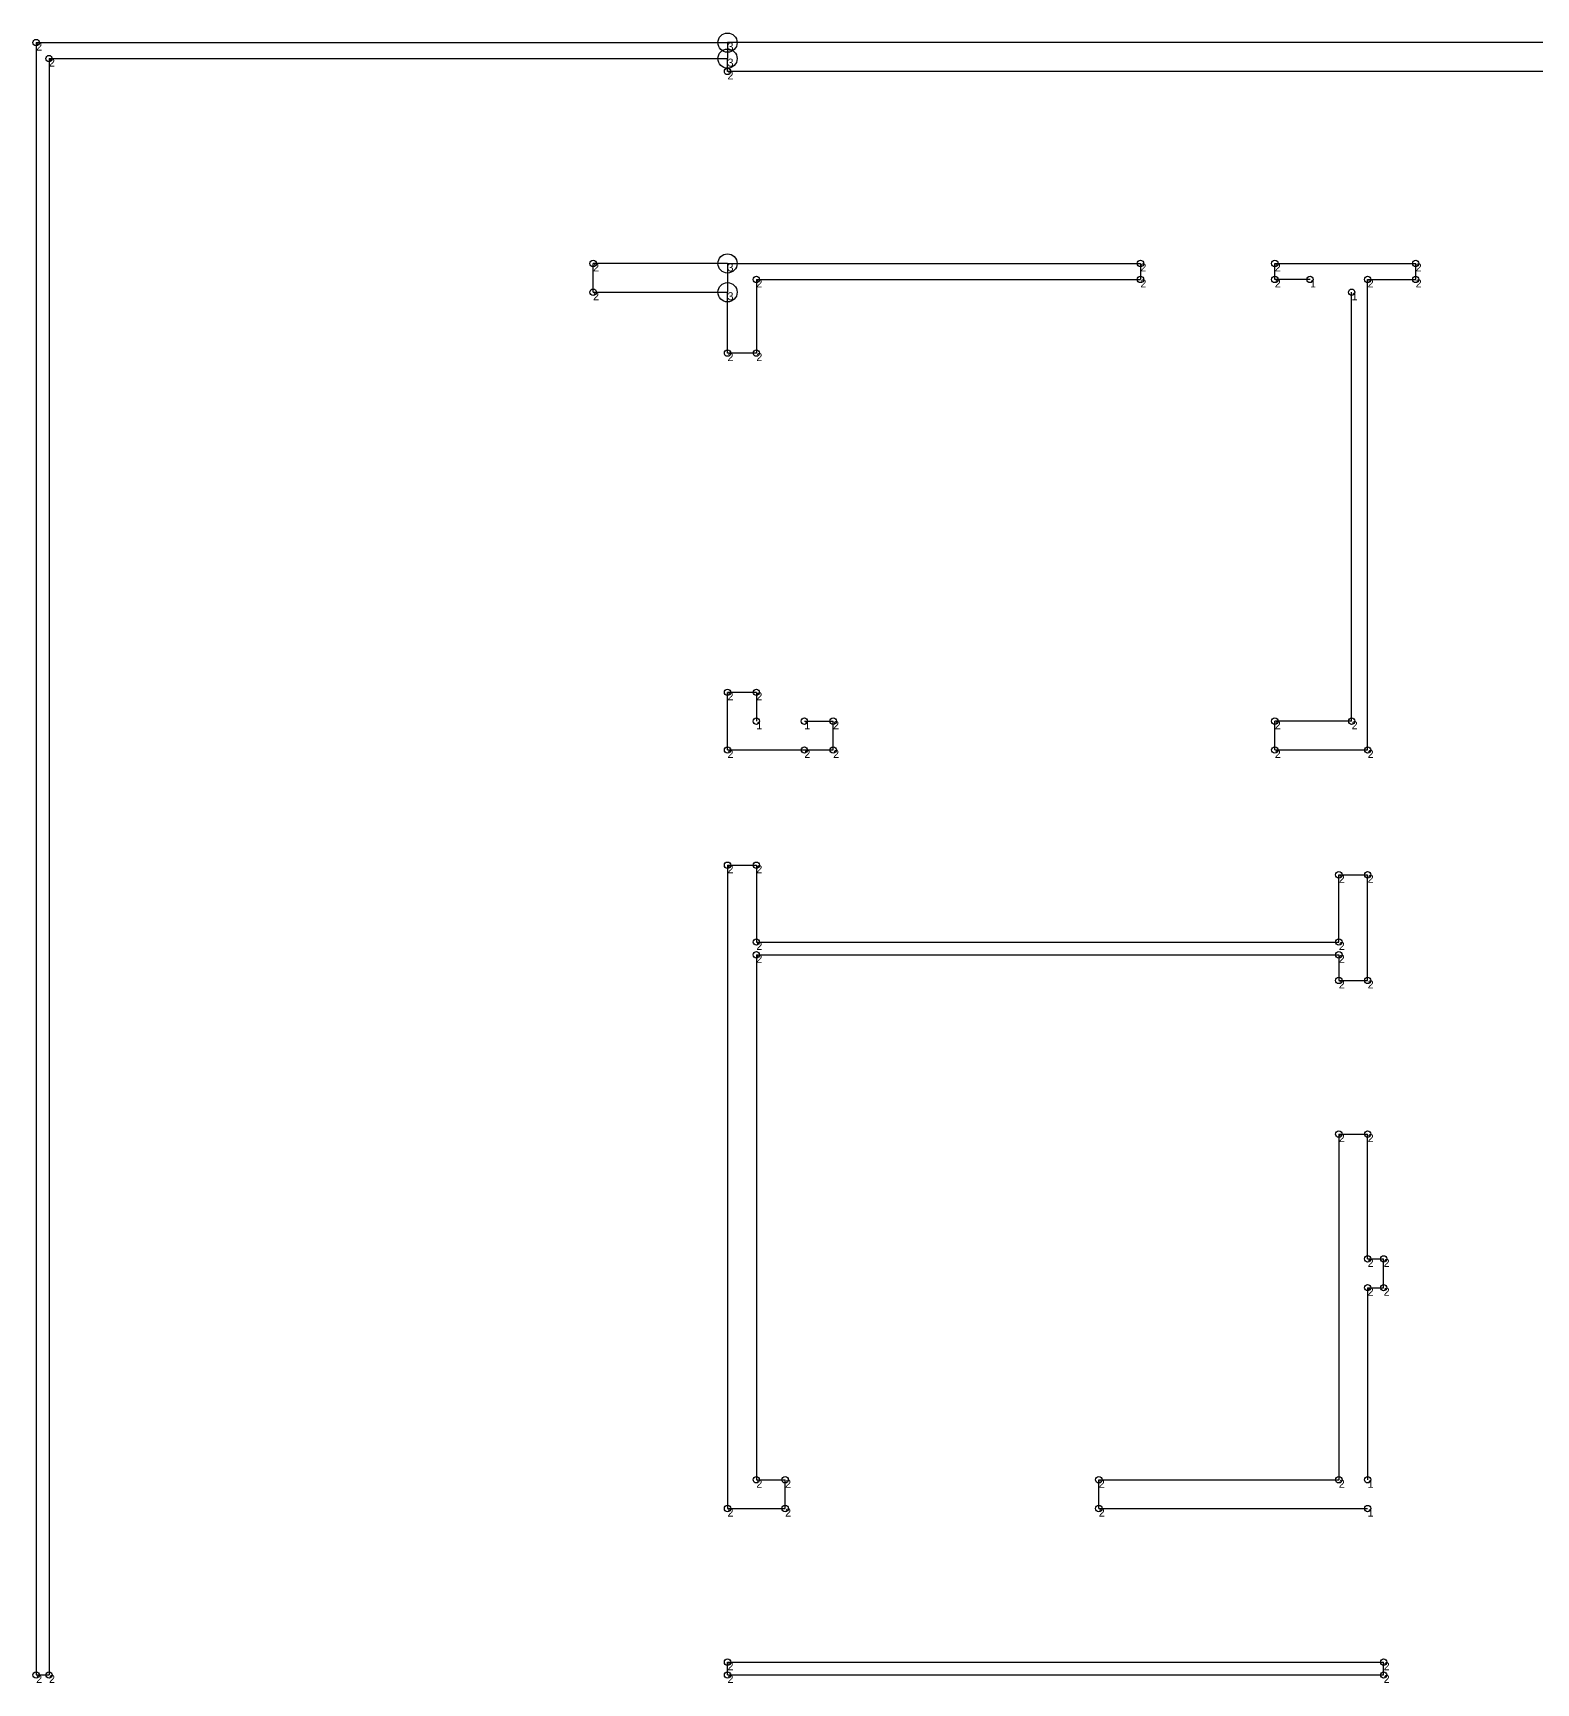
# Model space of a CAD drawing. Header units: metres. Extents: x 314797 to 316768, y 5902 to 6418.
# Drawn here: x 314797 to 315267, y 5902 to 6418 of the extents above; entities that cross this region are included whole.
import ezdxf

# ---------------------------------------------------------------- set-up
doc = ezdxf.new("R2010")
doc.units = ezdxf.units.M

msp = doc.modelspace()

# ---------------------------------------------------------------- linework, layer by layer
for p, q in [((314798, 6415), (314798, 5905)), ((314798, 6415), (315014, 6415)), ((315697, 6415), (315014, 6415)), ((315014, 6415), (315014, 6410)), ((314802, 6410), (314802, 5905)), ((314802, 6410), (315014, 6410)), ((315014, 6406), (315014, 6410)), ((315697, 6406), (315014, 6406)), ((315014, 6346), (314972, 6346)), ((314972, 6337), (314972, 6346)), ((315014, 6346), (315143, 6346)), ((315014, 6346), (315014, 6337)), ((315143, 6346), (315143, 6341)), ((315185, 6341), (315185, 6346)), ((315185, 6346), (315229, 6346)), ((315229, 6341), (315229, 6346)), ((315023, 6341), (315023, 6318)), ((315023, 6341), (315143, 6341)), ((315196, 6341), (315185, 6341)), ((315214, 6194), (315214, 6341)), ((315214, 6341), (315229, 6341)), ((314972, 6337), (315014, 6337)), ((315014, 6318), (315014, 6337)), ((315209, 6203), (315209, 6337)), ((315023, 6318), (315014, 6318)), ((315023, 6212), (315014, 6212)), ((315014, 6194), (315014, 6212)), ((315023, 6212), (315023, 6203)), ((315038, 6203), (315047, 6203)), ((315047, 6194), (315047, 6203)), ((315185, 6194), (315185, 6203)), ((315209, 6203), (315185, 6203)), ((315014, 6194), (315038, 6194)), ((315038, 6194), (315047, 6194)), ((315185, 6194), (315214, 6194)), ((315014, 6158), (315014, 5957)), ((315014, 6158), (315023, 6158)), ((315023, 6158), (315023, 6134)), ((315205, 6134), (315205, 6155)), ((315205, 6155), (315214, 6155)), ((315214, 6122), (315214, 6155)), ((315023, 6134), (315205, 6134)), ((315023, 6130), (315023, 5966)), ((315023, 6130), (315205, 6130)), ((315205, 6130), (315205, 6122)), ((315205, 6122), (315214, 6122)), ((315205, 6074), (315214, 6074)), ((315205, 6074), (315205, 5966)), ((315214, 6035), (315214, 6074)), ((315214, 6035), (315219, 6035)), ((315219, 6026), (315219, 6035)), ((315214, 6026), (315219, 6026)), ((315214, 6026), (315214, 5966)), ((315023, 5966), (315032, 5966)), ((315032, 5957), (315032, 5966)), ((315130, 5957), (315130, 5966)), ((315130, 5966), (315205, 5966)), ((315014, 5957), (315032, 5957)), ((315130, 5957), (315214, 5957)), ((315014, 5905), (315014, 5909)), ((315014, 5909), (315219, 5909)), ((315219, 5905), (315219, 5909)), ((314798, 5905), (314802, 5905)), ((315014, 5905), (315219, 5905))]:
    msp.add_line(p, q)
at = {"layer": 'debug', "color": 3}
for centre in [(315014, 6415), (315014, 6410), (315014, 6346), (315014, 6337)]:
    msp.add_circle(centre, 3, dxfattribs=at)
at = {"layer": 'debug', "color": 5}
for centre in [(314798, 6415), (314802, 6410), (315014, 6406), (314972, 6346), (315143, 6346), (315185, 6346), (315229, 6346), (315023, 6341), (315143, 6341), (315185, 6341), (315214, 6341), (315229, 6341), (314972, 6337), (315014, 6318), (315023, 6318), (315014, 6212), (315023, 6212), (315047, 6203), (315185, 6203), (315209, 6203), (315014, 6194), (315038, 6194), (315047, 6194), (315185, 6194), (315214, 6194), (315014, 6158), (315023, 6158), (315205, 6155), (315214, 6155), (315023, 6134), (315205, 6134), (315023, 6130), (315205, 6130), (315205, 6122), (315214, 6122), (315205, 6074), (315214, 6074), (315214, 6035), (315219, 6035), (315214, 6026), (315219, 6026), (315023, 5966), (315032, 5966), (315130, 5966), (315205, 5966), (315014, 5957), (315032, 5957), (315130, 5957), (315014, 5909), (315219, 5909), (314798, 5905), (314802, 5905), (315014, 5905), (315219, 5905)]:
    msp.add_circle(centre, 1, dxfattribs=at)
at = {"layer": 'debug', "color": 1}
for centre in [(315196, 6341), (315209, 6337), (315023, 6203), (315038, 6203), (315214, 5966), (315214, 5957)]:
    msp.add_circle(centre, 1, dxfattribs=at)

# ---------------------------------------------------------------- texts
at = {"layer": 'debug', "char_height": 2.5, "attachment_point": 1}
for s, insert in [('2', (314798, 6415)), ('3', (315014, 6415)), ('2', (314802, 6410)), ('3', (315014, 6410)), ('2', (315014, 6406)), ('2', (314972, 6346)), ('3', (315014, 6346)), ('2', (315143, 6346)), ('2', (315185, 6346)), ('2', (315229, 6346)), ('2', (315023, 6341)), ('2', (315143, 6341)), ('2', (315185, 6341)), ('1', (315196, 6341)), ('2', (315214, 6341)), ('2', (315229, 6341)), ('2', (314972, 6337)), ('3', (315014, 6337)), ('1', (315209, 6337)), ('2', (315014, 6318)), ('2', (315023, 6318)), ('2', (315014, 6212)), ('2', (315023, 6212)), ('1', (315023, 6203)), ('1', (315038, 6203)), ('2', (315047, 6203)), ('2', (315185, 6203)), ('2', (315209, 6203)), ('2', (315014, 6194)), ('2', (315038, 6194)), ('2', (315047, 6194)), ('2', (315185, 6194)), ('2', (315214, 6194)), ('2', (315014, 6158)), ('2', (315023, 6158)), ('2', (315205, 6155)), ('2', (315214, 6155)), ('2', (315023, 6134)), ('2', (315023, 6130)), ('2', (315205, 6134)), ('2', (315205, 6130)), ('2', (315205, 6122)), ('2', (315214, 6122)), ('2', (315205, 6074)), ('2', (315214, 6074)), ('2', (315214, 6035)), ('2', (315219, 6035)), ('2', (315214, 6026)), ('2', (315219, 6026)), ('2', (315023, 5966)), ('2', (315032, 5966)), ('2', (315130, 5966)), ('2', (315205, 5966)), ('1', (315214, 5966)), ('2', (315014, 5957)), ('2', (315032, 5957)), ('2', (315130, 5957)), ('1', (315214, 5957)), ('2', (315014, 5909)), ('2', (315219, 5909)), ('2', (314798, 5905)), ('2', (314802, 5905)), ('2', (315014, 5905)), ('2', (315219, 5905))]:
    msp.add_mtext(s, dxfattribs=dict(at, insert=insert))

doc.saveas('drawing.dxf')
